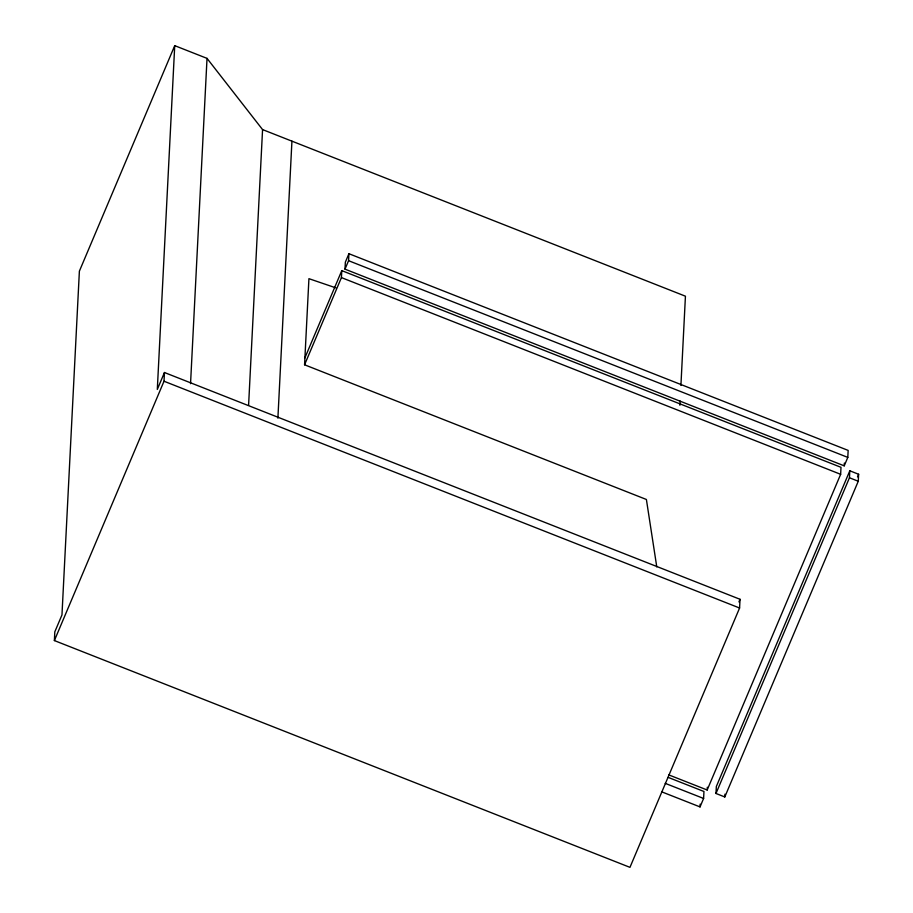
<?xml version="1.0" encoding="UTF-8"?>
<svg xmlns="http://www.w3.org/2000/svg" width="913" height="913" viewBox="0 0 913 913"><rect width="100%" height="100%" fill="white"/><g stroke="black" fill="none" stroke-linecap="round" stroke-linejoin="round"><path stroke-width="1.37" d="M174.725 45.65L157.31 389.429L164.454 372.515L740.032 599.293L739.587 608.012L629.959 867.35L54.381 640.572L54.814 631.842L61.97 614.928L79.385 271.161L174.725 45.65L207.023 58.375L262.567 129.589L685.435 296.2L680.915 385.434M54.381 640.572L164.009 381.235L164.454 372.515M190.543 383.688L207.023 58.375M248.598 405.178L262.567 129.589M277.894 418.165L291.932 141.161M656.778 566.916L646.393 499.479L304.565 364.789L308.925 278.67L335.904 287.88M304.565 364.789L341.428 277.598L341.782 270.625L840.999 467.319L840.645 474.304L707.176 790.007L668.773 774.886M345 269.152L345.354 262.168L348.926 253.711L848.154 450.406L847.8 457.39L844.228 465.847L345 269.152L348.572 260.696L348.926 253.711M679.911 405.269L680.128 401.012M661.628 791.799L700.031 806.921L700.168 804.136M700.031 806.921L703.603 798.464L703.957 791.491L668.202 777.397M707.176 790.007L707.324 787.223M715.986 793.477L716.34 786.504L849.809 470.788L858.619 474.258L858.266 481.242L724.796 796.958L715.986 793.477L849.455 477.773L849.809 470.788M724.796 796.958L724.945 794.162M844.228 465.847L844.365 463.051M304.919 357.816L341.782 270.625M738.925 601.907L740.032 599.293M857.512 476.883L858.619 474.258M348.572 260.696L847.8 457.39M341.428 277.598L840.645 474.304M849.455 477.773L858.266 481.242M164.009 381.235L739.587 608.012M665.2 783.343L703.603 798.464"/></g></svg>
